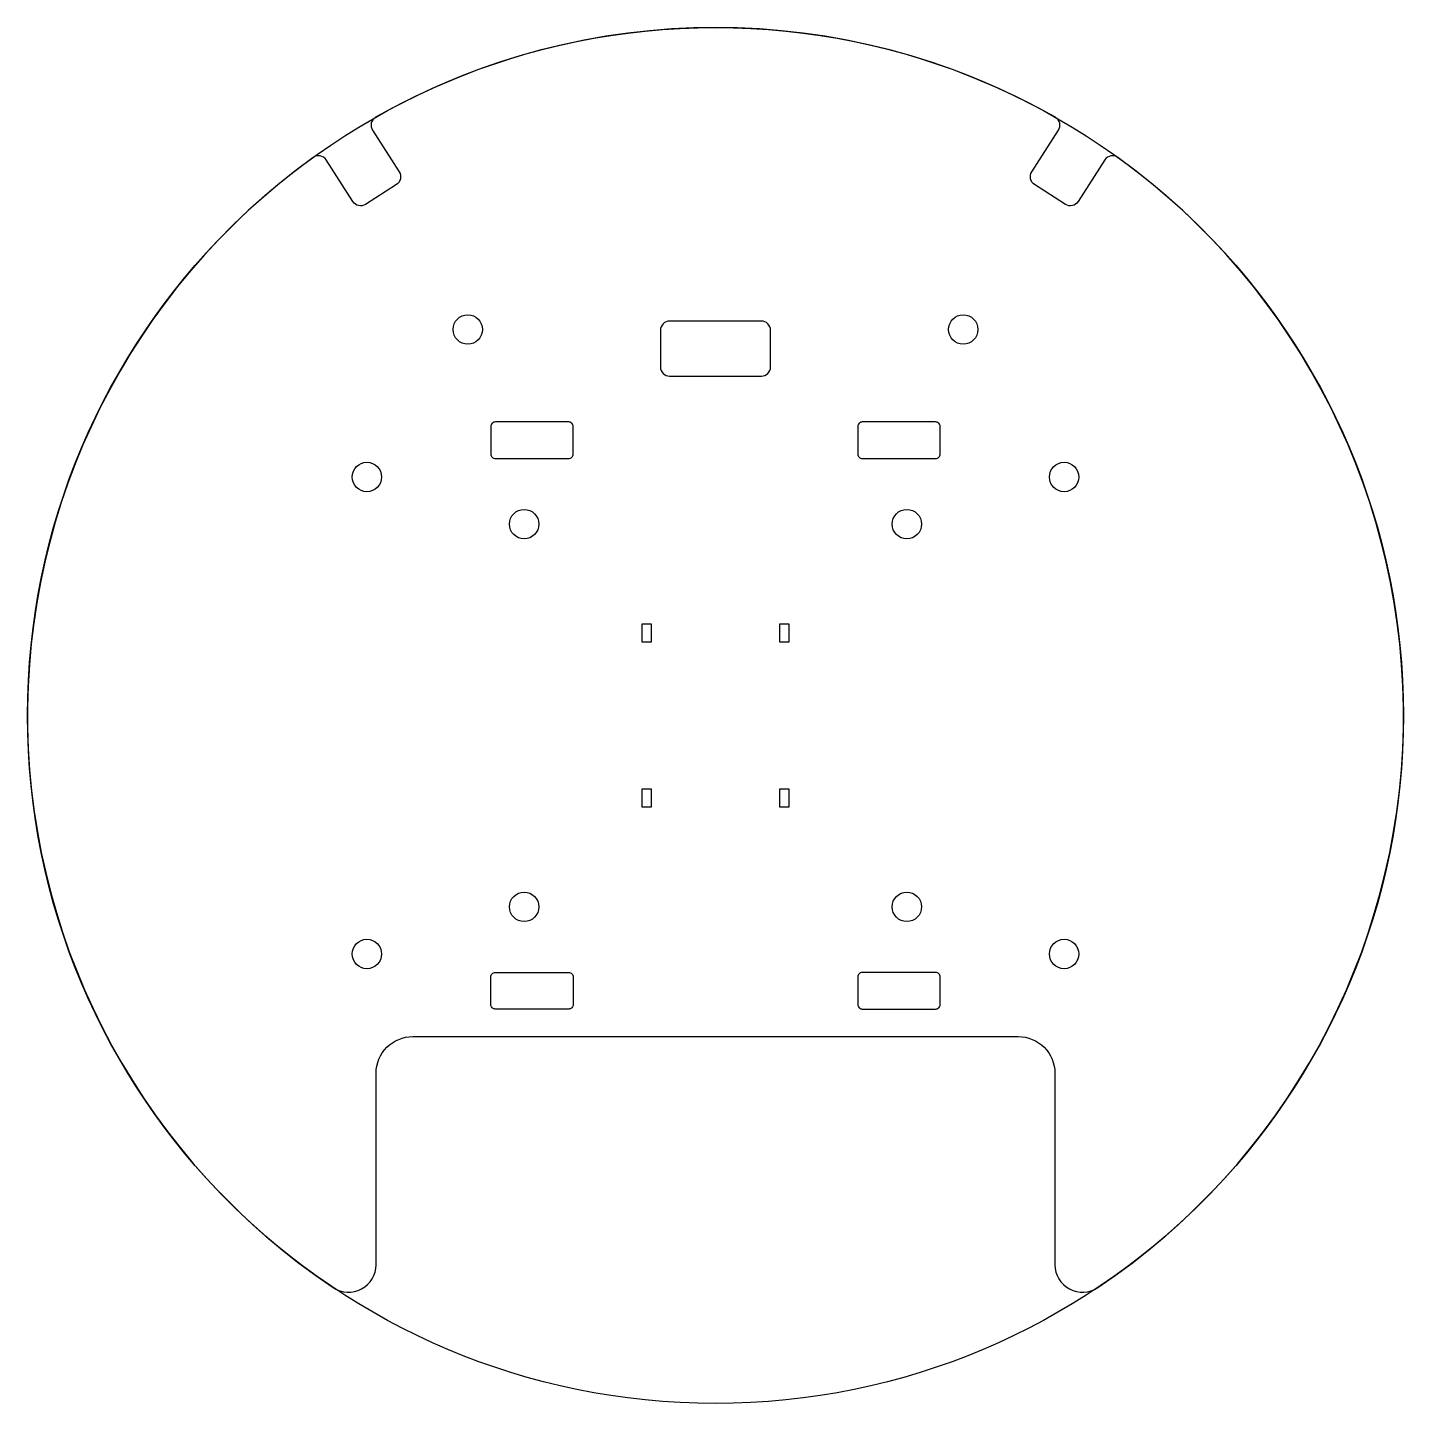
# Model space of a CAD drawing. Header units: millimetres. Extents: x -75 to 75, y -75 to 75.
import ezdxf

# ---------------------------------------------------------------- set-up
doc = ezdxf.new("R2010")
doc.units = ezdxf.units.MM
doc.layers.get('0').update_dxf_attribs({"linetype": 'CONTINUOUS'})

msp = doc.modelspace()

# ---------------------------------------------------------------- linework, layer by layer
for points in [[(-33, -35), (33, -35, -0.414214), (37, -39), (37, -59.87, 0.599371), (41.67, -62.36, 0.523079), (43.87, 60.83, 0.430144), (42.44, 60.56), (39.53, 56.02, -0.414214), (38.15, 55.72), (34.78, 57.88, -0.414214), (34.48, 59.26), (37.39, 63.8, 0.430144), (37.05, 65.21, 0.264225), (-37.05, 65.21, 0.430144), (-37.39, 63.8), (-34.48, 59.26, -0.414214), (-34.78, 57.88), (-38.15, 55.72, -0.414214), (-39.53, 56.02), (-42.44, 60.56, 0.430144), (-43.87, 60.83, 0.523079), (-41.67, -62.36, 0.599371), (-37, -59.87), (-37, -39, -0.414214)], [(6, 42, 0.414214), (5, 43), (-5, 43, 0.414214), (-6, 42), (-6, 38, 0.414214), (-5, 37), (5, 37, 0.414214), (6, 38)], [(-16, 28, 0.414214), (-15.5, 28.5), (-15.5, 31.5, 0.414214), (-16, 32), (-24, 32, 0.414214), (-24.5, 31.5), (-24.5, 28.5, 0.414214), (-24, 28)], [(24.5, 31.5, 0.414214), (24, 32), (16, 32, 0.414214), (15.5, 31.5), (15.5, 28.5, 0.414214), (16, 28), (24, 28, 0.414214), (24.5, 28.5)], [(-24, -28), (-16, -28, -0.414214), (-15.5, -28.5), (-15.5, -31.5, -0.414214), (-16, -32), (-24, -32, -0.414214), (-24.5, -31.5), (-24.5, -28.5, -0.414214)], [(16, -28, 0.414214), (15.5, -28.5), (15.5, -31.5, 0.414214), (16, -32), (24, -32, 0.414214), (24.5, -31.5), (24.5, -28.5, 0.414214), (24, -28)]]:
    msp.add_lwpolyline(points, format="xyb", close=True)
for points in [[(-8, 8), (-8, 10), (-7, 10), (-7, 8)], [(7, 8), (7, 10), (8, 10), (8, 8)], [(-8, -10), (-8, -8), (-7, -8), (-7, -10)], [(8, -10), (7, -10), (7, -8), (8, -8)]]:
    msp.add_lwpolyline(points, close=True)
for centre, radius in [((0, 0), 75), ((-27.01, 42.08), 1.6), ((27.01, 42.08), 1.6), ((-38, 26), 1.6), ((38, 26), 1.6), ((-20.86, 20.86), 1.6), ((20.86, 20.86), 1.6), ((-20.86, -20.86), 1.6), ((20.86, -20.86), 1.6), ((-38, -26), 1.6), ((38, -26), 1.6)]:
    msp.add_circle(centre, radius)

doc.saveas('drawing.dxf')
